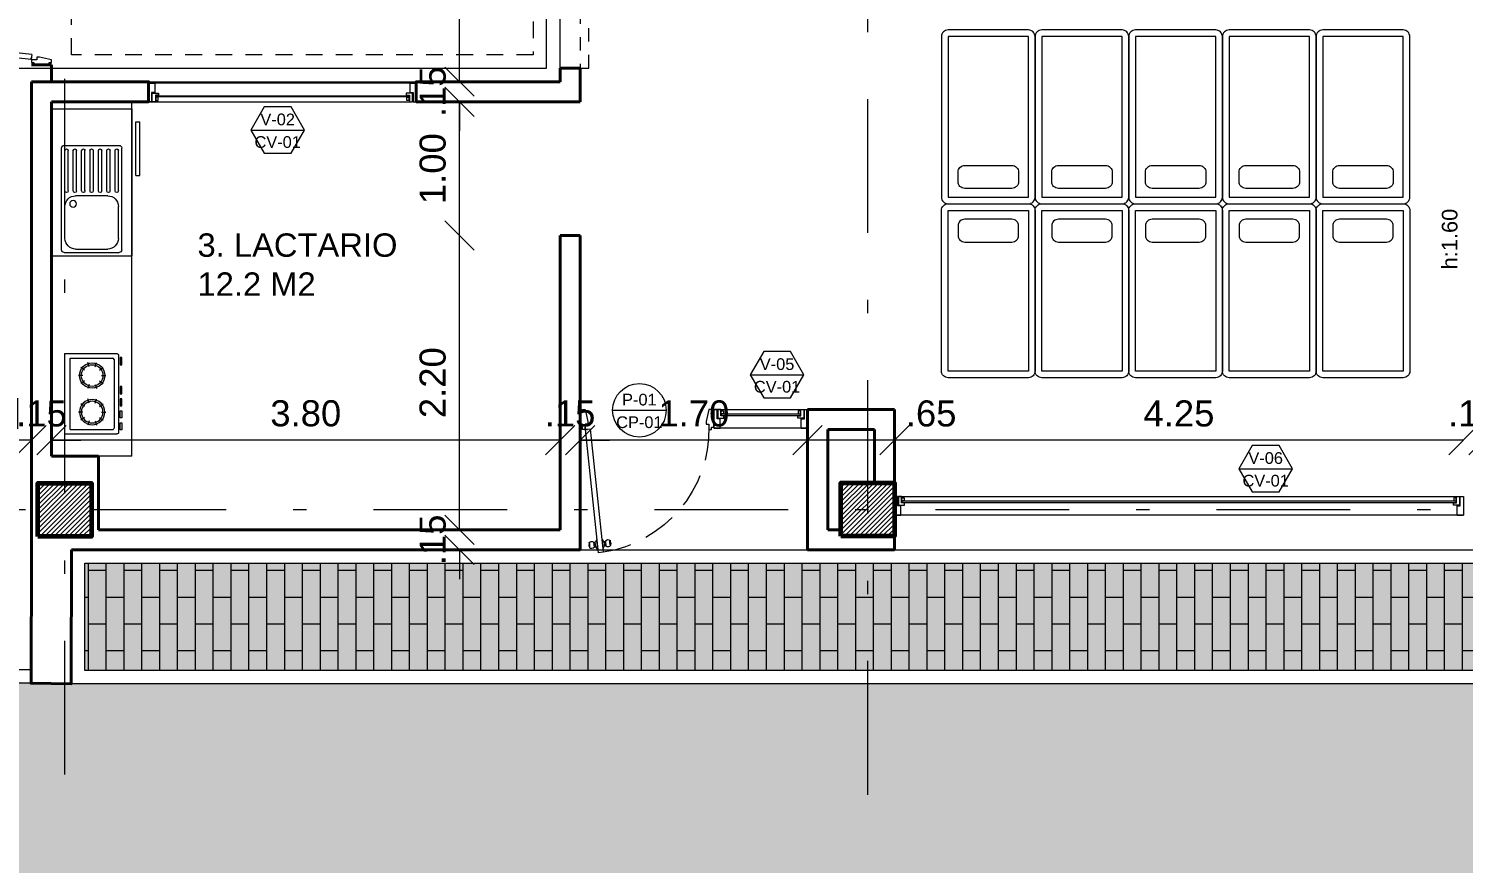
# Model space of a CAD drawing. Header units: inches. Extents: x 99003 to 99155, y 101852 to 101926.
# Drawn here: x 99010.6 to 99021.32, y 101882.41 to 101888.65 of the extents above; entities that cross this region are included whole.
import ezdxf
from ezdxf.enums import TextEntityAlignment as Align

# ---------------------------------------------------------------- set-up
doc = ezdxf.new("R2010")
doc.units = ezdxf.units.IN
doc.header["$MEASUREMENT"] = 0
doc.linetypes.add('DASHDOTX2', pattern=[2, 1, -0.5, 0, -0.5])
doc.linetypes.add('HIDDEN', pattern=[0.375, 0.25, -0.125])
for name, color, linetype, lineweight in [('5- 0.18 (muebles fijos)', 3, 'Continuous', 18), ('A_ACHU-1', 253, 'Continuous', 0), ('A_CARP-MAD', 46, 'Continuous', 18), ('A_CARP-MET', 126, 'Continuous', 18), ('A_COLS', 1, 'Continuous', 60), ('A_EJES', 75, 'DASHDOTX2', 5), ('A_MUEB', 3, 'Continuous', 15), ('A_MUEB-FIJO', 3, 'Continuous', 15), ('A_MURO', 7, 'Continuous', 40), ('A_PISO-ACHU', 251, 'Continuous', 0), ('A_PISO-GRAN', 250, 'Continuous', 0), ('A_PROY', 16, 'HIDDEN', 5), ('A_PUER', 134, 'Continuous', 18), ('A_TEXT', 154, 'Continuous', 0), ('A_TEXT-DIM', 54, 'Continuous', 13), ('A_TEXT-IDEN', 5, 'Continuous', 18), ('A_TEXT-NOTA', 53, 'Continuous', 20), ('A_VENT', 124, 'Continuous', 18)]:
    doc.layers.add(name, color=color, linetype=linetype, lineweight=lineweight)
doc.layers.add('A_URBA-ANDN', color=7, linetype='Continuous', lineweight=15, true_color=0x259400)
doc.styles.add('ARIAL', font='arial.ttf')
doc.styles.add('DIM', font='arial.ttf')
doc.dimstyles.new('BAN_REP_1-125', dxfattribs={"dimtxt": 0.195, "dimasz": 0.2188, "dimexe": 0.15, "dimexo": 0.03, "dimgap": 0.1, "dimtad": 1, "dimzin": 4, "dimdsep": 46, "dimtxsty": 'ARIAL', "dimblk": 'OBLIQUE', "dimcen": 0.1, "dimse1": 1, "dimse2": 1, "dimclrd": 256, "dimclre": 256, "dimclrt": 256, "dimadec": 0, "dimazin": 0, "dimtfac": 1, "dimtix": 1, "dimtofl": 0, "dimtmove": 1, "dimatfit": 3, "dimldrblk": 'OPEN90', "dimfxl": 1, "dimtolj": 1, "dimtzin": 0, "dimlwd": -1, "dimlwe": -1, "dimarcsym": 0})
pattern_1 = [(45, (0, -2e-07), (-0.0176776695297, 0.0176776695297), [])]

# ---------------------------------------------------------------- blocks, each defined once
blk = doc.blocks.new('Frega1d')
for p, q in [((0, 0), (-1.1, 0)), ((-1.1, 0), (-1.1, -0.6)), ((0, 0), (0, -0.6)), ((-0.827, -0.095), (-0.827, -0.505)), ((-0.046, -0.075), (-0.807, -0.075)), ((-0.487, -0.1), (-0.788, -0.1)), ((-0.132, -0.1), (-0.37, -0.1)), ((-0.027, -0.095), (-0.027, -0.505)), ((-0.487, -0.125), (-0.788, -0.125)), ((-0.487, -0.163), (-0.788, -0.163)), ((-0.487, -0.188), (-0.788, -0.188)), ((-0.452, -0.18), (-0.452, -0.42)), ((-0.05, -0.18), (-0.05, -0.42)), ((-0.487, -0.225), (-0.788, -0.225)), ((-0.487, -0.25), (-0.788, -0.25)), ((-0.487, -0.288), (-0.788, -0.288)), ((-0.487, -0.313), (-0.788, -0.313)), ((-0.487, -0.35), (-0.788, -0.35)), ((-0.487, -0.375), (-0.788, -0.375)), ((-0.487, -0.413), (-0.788, -0.413)), ((-0.046, -0.525), (-0.807, -0.525)), ((-0.487, -0.438), (-0.788, -0.438)), ((-0.487, -0.475), (-0.788, -0.475)), ((-0.487, -0.5), (-0.788, -0.5)), ((-0.132, -0.5), (-0.37, -0.5)), ((-1.1, -0.6), (0, -0.6)), ((-0.602, -0.63), (-1.002, -0.63)), ((-1.002, -0.63), (-1.002, -0.66)), ((-0.602, -0.63), (-0.602, -0.66)), ((-0.602, -0.66), (-1.002, -0.66))]:
    blk.add_line(p, q)
blk.add_circle((-0.39, -0.161), 0.025)
for centre, radius, start, end in [((-0.807, -0.095), 0.02, 90, 180), ((-0.788, -0.113), 0.0125, 90.1066, 270), ((-0.487, -0.113), 0.0125, 270, 89.8858), ((-0.37, -0.18), 0.08, 90, 180), ((-0.132, -0.18), 0.08, 360, 90), ((-0.046, -0.095), 0.02, 360, 90), ((-0.788, -0.175), 0.0125, 90, 269.8934), ((-0.487, -0.175), 0.0125, 270.1142, 90), ((-0.788, -0.238), 0.0125, 90, 269.8934), ((-0.788, -0.3), 0.0125, 90, 269.8934), ((-0.487, -0.238), 0.0125, 270.1142, 90), ((-0.487, -0.3), 0.0125, 270.1142, 90), ((-0.788, -0.363), 0.0125, 90, 269.8934), ((-0.788, -0.425), 0.0125, 90, 269.8934), ((-0.487, -0.363), 0.0125, 270.1142, 90), ((-0.487, -0.425), 0.0125, 270.1142, 90), ((-0.37, -0.42), 0.08, 180, 270), ((-0.132, -0.42), 0.08, 270, 360), ((-0.807, -0.505), 0.02, 180, 270), ((-0.788, -0.488), 0.0125, 90, 269.8934), ((-0.487, -0.488), 0.0125, 270.1142, 90), ((-0.046, -0.505), 0.02, 270, 360)]:
    blk.add_arc(centre, radius, start, end)
blk = doc.blocks.new('*U114')
at = {"layer": 'A_CARP-MAD'}
blk.add_lwpolyline([(0.14, -0.047), (0.07, -0.047), (0.07, -0.023), (0, -0.023), (0, 0), (0.14, 0)], dxfattribs=at)
for points in [[(0, -0.028), (0.065, -0.028), (0.065, -0.074), (0.048, -0.074), (0.048, -0.051), (0, -0.051)], [(0, -0.028), (0.065, -0.028), (0.065, -0.074), (0.048, -0.074), (0.048, -0.051), (0, -0.051)], [(0.033, -0.071), (0.033, -0.054), (0.01, -0.054), (0.01, -0.071)], [(0, -4.222), (0.065, -4.222), (0.065, -4.176), (0.048, -4.176), (0.048, -4.199), (0, -4.199)], [(0.033, -4.179), (0.033, -4.196), (0.01, -4.196), (0.01, -4.179)], [(0, -4.227), (0, -4.25), (0.14, -4.25), (0.14, -4.203), (0.07, -4.203), (0.07, -4.227)]]:
    blk.add_lwpolyline(points, close=True, dxfattribs=at)
at = {"layer": 'A_CARP-MET'}
blk.add_line((0.14, -0.047), (0.14, 0), dxfattribs=at)
blk.add_lwpolyline([(0.033, -0.071), (0.033, -0.054), (0.01, -0.054), (0.01, -0.071)], close=True, dxfattribs=at)
at = {"layer": 'A_VENT'}
for p, q in [((0, -4.25), (0, 0)), ((0.14, 0), (0.14, -4.25))]:
    blk.add_line(p, q, dxfattribs=at)
blk.add_lwpolyline([(0.036, -0.054), (0.036, -4.196), (0.045, -4.196), (0.045, -0.054)], close=True, dxfattribs=at)
blk = doc.blocks.new('puerta mad 1mt')
at = {"layer": '5- 0.18 (muebles fijos)'}
blk.add_line((0.155, 0.99), (0.155, 0.99), dxfattribs=at)
at = {"layer": 'A_ACHU-1'}
for p, q in [((0.112, 0.969), (0.101, 0.952)), ((0.105, 0.899), (0.112, 0.969)), ((0.115, 0.968), (0.112, 0.969)), ((0.115, 0.968), (0.112, 0.969)), ((0.048, 0.934), (0.049, 0.946)), ((0.048, 0.934), (0.051, 0.934)), ((0.049, 0.946), (0.052, 0.945)), ((0.049, 0.92), (0.051, 0.934)), ((0.051, 0.934), (0.054, 0.96)), ((0.084, 0.916), (0.088, 0.956)), ((0.095, 0.92), (0.085, 0.921)), ((0.098, 0.95), (0.088, 0.951)), ((0.094, 0.918), (0.098, 0.952)), ((0.097, 0.917), (0.094, 0.918)), ((0.105, 0.899), (0.097, 0.917)), ((0.101, 0.952), (0.098, 0.952)), ((0.108, 0.899), (0.105, 0.899)), ((0.145, 0.895), (0.148, 0.894)), ((0.148, 0.894), (0.156, 0.964)), ((0.148, 0.894), (0.159, 0.911)), ((0.153, 0.964), (0.156, 0.964)), ((0.153, 0.964), (0.156, 0.964)), ((0.156, 0.964), (0.163, 0.946)), ((0.159, 0.911), (0.162, 0.91)), ((0.162, 0.91), (0.166, 0.945)), ((0.162, 0.913), (0.172, 0.912)), ((0.163, 0.946), (0.166, 0.945)), ((0.165, 0.943), (0.175, 0.942)), ((0.172, 0.907), (0.176, 0.947)), ((0.207, 0.903), (0.208, 0.918)), ((0.208, 0.918), (0.211, 0.943)), ((0.211, 0.917), (0.208, 0.918)), ((0.212, 0.929), (0.209, 0.929)), ((0.211, 0.917), (0.212, 0.929)), ((0.021, 0.057), (0.02, 0.057)), ((0.021, 0.074), (0.022, 0.078)), ((0.021, 0.074), (0.021, 0.057)), ((0.022, 0.076), (0.031, 0.076)), ((0.022, 0.075), (0.038, 0.074)), ((0.038, 0.075), (0.038, 0.074))]:
    blk.add_line(p, q, dxfattribs=at)
blk.add_circle((0.022, 0.075), 0.00188, dxfattribs=at)
for centre, radius, start, end in [((0.069, 0.941), 0.0242, 37.6393, 130.4336), ((-0.04, 0.949), 0.0943, 341.7975, 6.2754), ((0.069, 0.935), 0.0242, 217.6393, 310.4336), ((0.191, 0.922), 0.0242, 217.6393, 310.4336), ((0.192, 0.928), 0.0242, 37.6393, 130.4336), ((0.3, 0.914), 0.0943, 161.7975, 186.2754), ((0.022, 0.075), 0.000938, 85, 265), ((0.022, 0.075), 0.000937, 265, 85)]:
    blk.add_arc(centre, radius, start, end, dxfattribs=at)
at = {"layer": 'A_CARP-MAD'}
for points in [[(-0.017, -0.058), (0, -0.058), (0, -0.075), (0.02, -0.075), (0.04, 0.015), (0.04, 0.035), (0.02, 0.035), (0.02, 0.075), (0, 0.075), (0, 0.058), (-0.017, 0.058)], [(0.983, -0.058), (0.966, -0.058), (0.966, -0.075), (0.946, -0.075), (0.926, 0.015), (0.926, 0.035), (0.946, 0.035), (0.946, 0.075), (0.966, 0.075), (0.966, 0.058), (0.983, 0.058)]]:
    blk.add_lwpolyline(points, close=True, dxfattribs=at)
at = {"layer": 'A_PROY'}
blk.add_arc((0.016, 0.073), 0.93, 358.9025, 81.3874, dxfattribs=at)
at = {"layer": 'A_PUER'}
for p, q in [((0.022, 0.076), (0.118, 0.996)), ((0.059, 0.073), (0.156, 0.992)), ((0.156, 0.992), (0.118, 0.996)), ((0.059, 0.073), (0.022, 0.076))]:
    blk.add_line(p, q, dxfattribs=at)
blk = doc.blocks.new('*U115')
at = {"layer": 'A_CARP-MAD'}
blk.add_lwpolyline([(0.14, -0.047), (0.07, -0.047), (0.07, -0.023), (0, -0.023), (0, 0), (0.14, 0)], dxfattribs=at)
for points in [[(0, -0.028), (0.065, -0.028), (0.065, -0.074), (0.048, -0.074), (0.048, -0.051), (0, -0.051)], [(0, -0.028), (0.065, -0.028), (0.065, -0.074), (0.048, -0.074), (0.048, -0.051), (0, -0.051)], [(0.033, -0.071), (0.033, -0.054), (0.01, -0.054), (0.01, -0.071)], [(0, -0.672), (0.065, -0.672), (0.065, -0.626), (0.048, -0.626), (0.048, -0.649), (0, -0.649)], [(0.033, -0.629), (0.033, -0.646), (0.01, -0.646), (0.01, -0.629)], [(0, -0.677), (0, -0.7), (0.14, -0.7), (0.14, -0.653), (0.07, -0.653), (0.07, -0.677)]]:
    blk.add_lwpolyline(points, close=True, dxfattribs=at)
at = {"layer": 'A_CARP-MET'}
blk.add_line((0.14, -0.047), (0.14, 0), dxfattribs=at)
blk.add_lwpolyline([(0.033, -0.071), (0.033, -0.054), (0.01, -0.054), (0.01, -0.071)], close=True, dxfattribs=at)
at = {"layer": 'A_VENT'}
for p, q in [((0, -0.7), (0, 0)), ((0.14, 0), (0.14, -0.7))]:
    blk.add_line(p, q, dxfattribs=at)
blk.add_lwpolyline([(0.036, -0.054), (0.036, -0.646), (0.045, -0.646), (0.045, -0.054)], close=True, dxfattribs=at)
blk = doc.blocks.new('_Oblique')
at = {"color": 0, "linetype": 'ByBlock', "lineweight": -2}
blk.add_line((-0.5, -0.5), (0.5, 0.5), dxfattribs=at)
blk = doc.blocks.new('*D261')
at = {"layer": 'A_TEXT-DIM', "transparency": 16777216}
for p, q in [((99021.316, 101885.575), (99021.097, 101885.575)), ((99021.466, 101885.575), (99021.685, 101885.575))]:
    blk.add_line(p, q, dxfattribs=at)
at = {"layer": 'DEFPOINTS', "color": 0, "transparency": 16777216}
for p in [(99021.316, 101885.575), (99021.316, 101885.47), (99021.466, 101885.47)]:
    blk.add_point(p, dxfattribs=at)
at = {"layer": 'A_TEXT-DIM', "transparency": 16777216, "xscale": 0.2188, "yscale": 0.2188, "zscale": 0.2188}
blk.add_blockref('_Oblique', (99021.316, 101885.575), dxfattribs=at)
at = {"layer": 'A_TEXT-DIM', "transparency": 16777216, "xscale": 0.2188, "yscale": 0.2188, "zscale": 0.2188, "rotation": 180}
blk.add_blockref('_Oblique', (99021.466, 101885.575), dxfattribs=at)
at = {"layer": 'A_TEXT-DIM', "transparency": 16777216, "insert": (99021.391, 101885.774), "char_height": 0.195, "attachment_point": 5, "style": 'ARIAL'}
blk.add_mtext('\\A1;.15', dxfattribs=at)
blk = doc.blocks.new('_Open90')
at = {"color": 0, "linetype": 'ByBlock', "lineweight": -2}
for p, q in [((-0.5, 0.5), (0, 0)), ((0, 0), (-1, 0)), ((0, 0), (-0.5, -0.5))]:
    blk.add_line(p, q, dxfattribs=at)
blk = doc.blocks.new('*D262')
at = {"layer": 'A_TEXT-DIM', "transparency": 16777216}
blk.add_line((99021.316, 101885.575), (99017.066, 101885.575), dxfattribs=at)
at = {"layer": 'DEFPOINTS', "color": 0, "transparency": 16777216}
for p in [(99017.066, 101885.575), (99017.066, 101885.567), (99021.316, 101885.47)]:
    blk.add_point(p, dxfattribs=at)
at = {"layer": 'A_TEXT-DIM', "transparency": 16777216, "xscale": 0.2188, "yscale": 0.2188, "zscale": 0.2188, "rotation": 180}
blk.add_blockref('_Oblique', (99017.066, 101885.575), dxfattribs=at)
at = {"layer": 'A_TEXT-DIM', "transparency": 16777216, "xscale": 0.2188, "yscale": 0.2188, "zscale": 0.2188}
blk.add_blockref('_Oblique', (99021.316, 101885.575), dxfattribs=at)
at = {"layer": 'A_TEXT-DIM', "transparency": 16777216, "insert": (99019.191, 101885.774), "char_height": 0.195, "attachment_point": 5, "style": 'ARIAL'}
blk.add_mtext('\\A1;4.25', dxfattribs=at)
blk = doc.blocks.new('*D263')
at = {"layer": 'A_TEXT-DIM', "transparency": 16777216}
blk.add_line((99017.066, 101885.575), (99016.416, 101885.575), dxfattribs=at)
at = {"layer": 'DEFPOINTS', "color": 0, "transparency": 16777216}
for p in [(99016.416, 101885.575), (99017.066, 101885.567), (99016.416, 101885.481)]:
    blk.add_point(p, dxfattribs=at)
at = {"layer": 'A_TEXT-DIM', "transparency": 16777216, "xscale": 0.2188, "yscale": 0.2188, "zscale": 0.2188, "rotation": 180}
blk.add_blockref('_Oblique', (99016.416, 101885.575), dxfattribs=at)
at = {"layer": 'A_TEXT-DIM', "transparency": 16777216, "xscale": 0.2188, "yscale": 0.2188, "zscale": 0.2188}
blk.add_blockref('_Oblique', (99017.066, 101885.575), dxfattribs=at)
at = {"layer": 'A_TEXT-DIM', "transparency": 16777216, "insert": (99017.339, 101885.774), "char_height": 0.195, "attachment_point": 5, "style": 'ARIAL'}
blk.add_mtext('\\A1;.65', dxfattribs=at)
blk = doc.blocks.new('*D264')
at = {"layer": 'A_TEXT-DIM', "transparency": 16777216}
blk.add_line((99016.416, 101885.575), (99014.716, 101885.575), dxfattribs=at)
at = {"layer": 'DEFPOINTS', "color": 0, "transparency": 16777216}
for p in [(99014.716, 101885.889), (99014.716, 101885.575), (99016.416, 101885.481)]:
    blk.add_point(p, dxfattribs=at)
at = {"layer": 'A_TEXT-DIM', "transparency": 16777216, "xscale": 0.2188, "yscale": 0.2188, "zscale": 0.2188, "rotation": 180}
blk.add_blockref('_Oblique', (99014.716, 101885.575), dxfattribs=at)
at = {"layer": 'A_TEXT-DIM', "transparency": 16777216, "xscale": 0.2188, "yscale": 0.2188, "zscale": 0.2188}
blk.add_blockref('_Oblique', (99016.416, 101885.575), dxfattribs=at)
at = {"layer": 'A_TEXT-DIM', "transparency": 16777216, "insert": (99015.566, 101885.774), "char_height": 0.195, "attachment_point": 5, "style": 'ARIAL'}
blk.add_mtext('\\A1;1.70', dxfattribs=at)
blk = doc.blocks.new('*D265')
at = {"layer": 'A_TEXT-DIM', "transparency": 16777216}
for p, q in [((99014.566, 101885.575), (99014.347, 101885.575)), ((99014.716, 101885.575), (99014.935, 101885.575))]:
    blk.add_line(p, q, dxfattribs=at)
at = {"layer": 'DEFPOINTS', "color": 0, "transparency": 16777216}
for p in [(99014.566, 101885.834), (99014.716, 101885.889), (99014.566, 101885.575)]:
    blk.add_point(p, dxfattribs=at)
at = {"layer": 'A_TEXT-DIM', "transparency": 16777216, "xscale": 0.2188, "yscale": 0.2188, "zscale": 0.2188}
blk.add_blockref('_Oblique', (99014.566, 101885.575), dxfattribs=at)
at = {"layer": 'A_TEXT-DIM', "transparency": 16777216, "xscale": 0.2188, "yscale": 0.2188, "zscale": 0.2188, "rotation": 180}
blk.add_blockref('_Oblique', (99014.716, 101885.575), dxfattribs=at)
at = {"layer": 'A_TEXT-DIM', "transparency": 16777216, "insert": (99014.641, 101885.774), "char_height": 0.195, "attachment_point": 5, "style": 'ARIAL'}
blk.add_mtext('\\A1;.15', dxfattribs=at)
blk = doc.blocks.new('*D266')
at = {"layer": 'A_TEXT-DIM', "transparency": 16777216}
blk.add_line((99014.566, 101885.575), (99010.766, 101885.575), dxfattribs=at)
at = {"layer": 'DEFPOINTS', "color": 0, "transparency": 16777216}
for p in [(99014.566, 101885.834), (99010.766, 101885.619), (99010.766, 101885.575)]:
    blk.add_point(p, dxfattribs=at)
at = {"layer": 'A_TEXT-DIM', "transparency": 16777216, "xscale": 0.2188, "yscale": 0.2188, "zscale": 0.2188, "rotation": 180}
blk.add_blockref('_Oblique', (99010.766, 101885.575), dxfattribs=at)
at = {"layer": 'A_TEXT-DIM', "transparency": 16777216, "xscale": 0.2188, "yscale": 0.2188, "zscale": 0.2188}
blk.add_blockref('_Oblique', (99014.566, 101885.575), dxfattribs=at)
at = {"layer": 'A_TEXT-DIM', "transparency": 16777216, "insert": (99012.666, 101885.775), "char_height": 0.195, "attachment_point": 5, "style": 'ARIAL'}
blk.add_mtext('\\A1;3.80', dxfattribs=at)
blk = doc.blocks.new('*D267')
at = {"layer": 'A_TEXT-DIM', "transparency": 16777216}
for p, q in [((99010.616, 101885.575), (99010.397, 101885.575)), ((99010.766, 101885.575), (99010.985, 101885.575))]:
    blk.add_line(p, q, dxfattribs=at)
at = {"layer": 'DEFPOINTS', "color": 0, "transparency": 16777216}
for p in [(99010.616, 101885.619), (99010.766, 101885.619), (99010.616, 101885.575)]:
    blk.add_point(p, dxfattribs=at)
at = {"layer": 'A_TEXT-DIM', "transparency": 16777216, "xscale": 0.2188, "yscale": 0.2188, "zscale": 0.2188}
blk.add_blockref('_Oblique', (99010.616, 101885.575), dxfattribs=at)
at = {"layer": 'A_TEXT-DIM', "transparency": 16777216, "xscale": 0.2188, "yscale": 0.2188, "zscale": 0.2188, "rotation": 180}
blk.add_blockref('_Oblique', (99010.766, 101885.575), dxfattribs=at)
at = {"layer": 'A_TEXT-DIM', "transparency": 16777216, "insert": (99010.691, 101885.774), "char_height": 0.195, "attachment_point": 5, "style": 'ARIAL'}
blk.add_mtext('\\A1;.15', dxfattribs=at)
blk = doc.blocks.new('*D268')
at = {"layer": 'A_TEXT-DIM', "transparency": 16777216}
blk.add_line((99010.616, 101885.575), (99007.816, 101885.575), dxfattribs=at)
at = {"layer": 'DEFPOINTS', "color": 0, "transparency": 16777216}
for p in [(99010.616, 101885.619), (99007.816, 101885.575), (99007.816, 101885.102)]:
    blk.add_point(p, dxfattribs=at)
at = {"layer": 'A_TEXT-DIM', "transparency": 16777216, "xscale": 0.2188, "yscale": 0.2188, "zscale": 0.2188, "rotation": 180}
blk.add_blockref('_Oblique', (99007.816, 101885.575), dxfattribs=at)
at = {"layer": 'A_TEXT-DIM', "transparency": 16777216, "xscale": 0.2188, "yscale": 0.2188, "zscale": 0.2188}
blk.add_blockref('_Oblique', (99010.616, 101885.575), dxfattribs=at)
at = {"layer": 'A_TEXT-DIM', "transparency": 16777216, "insert": (99009.216, 101885.774), "char_height": 0.195, "attachment_point": 5, "style": 'ARIAL'}
blk.add_mtext('\\A1;2.80', dxfattribs=at)
blk = doc.blocks.new('*D269')
at = {"layer": 'A_TEXT-DIM', "transparency": 16777216}
blk.add_line((99010.098, 101883.759), (99010.098, 101888.255), dxfattribs=at)
at = {"layer": 'DEFPOINTS', "color": 0, "transparency": 16777216}
for p in [(99010.098, 101888.255), (99010.616, 101888.255), (99010.614, 101883.759)]:
    blk.add_point(p, dxfattribs=at)
at = {"layer": 'A_TEXT-DIM', "transparency": 16777216, "xscale": 0.2188, "yscale": 0.2188, "zscale": 0.2188}
for p, rotation in [((99010.098, 101888.255), 90), ((99010.098, 101883.759), 270)]:
    blk.add_blockref('_Oblique', p, dxfattribs=dict(at, rotation=rotation))
at = {"layer": 'A_TEXT-DIM', "transparency": 16777216, "insert": (99009.899, 101886.007), "char_height": 0.195, "attachment_point": 5, "rotation": 90, "style": 'ARIAL'}
blk.add_mtext('\\A1;4.50', dxfattribs=at)
blk = doc.blocks.new('*D270')
at = {"layer": 'A_TEXT-DIM', "transparency": 16777216}
blk.add_line((99010.098, 101888.255), (99010.098, 101893.055), dxfattribs=at)
at = {"layer": 'DEFPOINTS', "color": 0, "transparency": 16777216}
for p in [(99010.098, 101893.055), (99010.616, 101893.055), (99010.616, 101888.255)]:
    blk.add_point(p, dxfattribs=at)
at = {"layer": 'A_TEXT-DIM', "transparency": 16777216, "xscale": 0.2188, "yscale": 0.2188, "zscale": 0.2188}
for p, rotation in [((99010.098, 101893.055), 90), ((99010.098, 101888.255), 270)]:
    blk.add_blockref('_Oblique', p, dxfattribs=dict(at, rotation=rotation))
at = {"layer": 'A_TEXT-DIM', "transparency": 16777216, "insert": (99009.899, 101890.655), "char_height": 0.195, "attachment_point": 5, "rotation": 90, "style": 'ARIAL'}
blk.add_mtext('\\A1;4.80', dxfattribs=at)
blk = doc.blocks.new('*D276')
at = {"layer": 'A_TEXT-DIM', "transparency": 16777216}
blk.add_line((99009.477, 101883.759), (99009.477, 101919.499), dxfattribs=at)
at = {"layer": 'DEFPOINTS', "color": 0, "transparency": 16777216}
for p in [(99009.477, 101919.499), (99011.272, 101919.499), (99010.635, 101883.759)]:
    blk.add_point(p, dxfattribs=at)
at = {"layer": 'A_TEXT-DIM', "transparency": 16777216, "xscale": 0.2188, "yscale": 0.2188, "zscale": 0.2188}
for p, rotation in [((99009.477, 101919.499), 90), ((99009.477, 101883.759), 270)]:
    blk.add_blockref('_Oblique', p, dxfattribs=dict(at, rotation=rotation))
at = {"layer": 'A_TEXT-DIM', "transparency": 16777216, "insert": (99009.277, 101901.629), "char_height": 0.195, "attachment_point": 5, "rotation": 90, "style": 'ARIAL'}
blk.add_mtext('\\A1;35.74', dxfattribs=at)
blk = doc.blocks.new('*D277')
at = {"layer": 'A_TEXT-DIM', "transparency": 16777216}
for p, q in [((99013.814, 101884.905), (99013.814, 101885.124)), ((99013.814, 101884.755), (99013.814, 101884.537))]:
    blk.add_line(p, q, dxfattribs=at)
at = {"layer": 'DEFPOINTS', "color": 0, "transparency": 16777216}
for p in [(99013.814, 101884.905), (99013.88, 101884.905), (99013.88, 101884.755, -516.896)]:
    blk.add_point(p, dxfattribs=at)
at = {"layer": 'A_TEXT-DIM', "transparency": 16777216, "xscale": 0.2188, "yscale": 0.2188, "zscale": 0.2188}
for p, rotation in [((99013.814, 101884.905), 270), ((99013.814, 101884.755), 90)]:
    blk.add_blockref('_Oblique', p, dxfattribs=dict(at, rotation=rotation))
at = {"layer": 'A_TEXT-DIM', "transparency": 16777216, "insert": (99013.615, 101884.83), "char_height": 0.195, "attachment_point": 5, "rotation": 90, "style": 'ARIAL'}
blk.add_mtext('\\A1;.15', dxfattribs=at)
blk = doc.blocks.new('*D278')
at = {"layer": 'A_TEXT-DIM', "transparency": 16777216}
blk.add_line((99013.814, 101884.905), (99013.814, 101887.105), dxfattribs=at)
at = {"layer": 'DEFPOINTS', "color": 0, "transparency": 16777216}
for p in [(99013.814, 101887.105), (99014.641, 101887.105), (99013.88, 101884.905)]:
    blk.add_point(p, dxfattribs=at)
at = {"layer": 'A_TEXT-DIM', "transparency": 16777216, "xscale": 0.2188, "yscale": 0.2188, "zscale": 0.2188}
for p, rotation in [((99013.814, 101887.105), 90), ((99013.814, 101884.905), 270)]:
    blk.add_blockref('_Oblique', p, dxfattribs=dict(at, rotation=rotation))
at = {"layer": 'A_TEXT-DIM', "transparency": 16777216, "insert": (99013.615, 101886.005), "char_height": 0.195, "attachment_point": 5, "rotation": 90, "style": 'ARIAL'}
blk.add_mtext('\\A1;2.20', dxfattribs=at)
blk = doc.blocks.new('*D279')
at = {"layer": 'A_TEXT-DIM', "transparency": 16777216}
blk.add_line((99013.814, 101887.105), (99013.814, 101888.105), dxfattribs=at)
at = {"layer": 'DEFPOINTS', "color": 0, "transparency": 16777216}
for p in [(99013.814, 101888.105), (99014.372, 101888.105), (99014.641, 101887.105)]:
    blk.add_point(p, dxfattribs=at)
at = {"layer": 'A_TEXT-DIM', "transparency": 16777216, "xscale": 0.2188, "yscale": 0.2188, "zscale": 0.2188}
for p, rotation in [((99013.814, 101888.105), 90), ((99013.814, 101887.105), 270)]:
    blk.add_blockref('_Oblique', p, dxfattribs=dict(at, rotation=rotation))
at = {"layer": 'A_TEXT-DIM', "transparency": 16777216, "insert": (99013.615, 101887.605), "char_height": 0.195, "attachment_point": 5, "rotation": 90, "style": 'ARIAL'}
blk.add_mtext('\\A1;1.00', dxfattribs=at)
blk = doc.blocks.new('*D280')
at = {"layer": 'A_TEXT-DIM', "transparency": 16777216}
for p, q in [((99013.814, 101888.255), (99013.814, 101888.474)), ((99013.814, 101888.105), (99013.814, 101887.887))]:
    blk.add_line(p, q, dxfattribs=at)
at = {"layer": 'DEFPOINTS', "color": 0, "transparency": 16777216}
for p in [(99013.814, 101888.255), (99014.372, 101888.255), (99014.372, 101888.105)]:
    blk.add_point(p, dxfattribs=at)
at = {"layer": 'A_TEXT-DIM', "transparency": 16777216, "xscale": 0.2188, "yscale": 0.2188, "zscale": 0.2188}
for p, rotation in [((99013.814, 101888.255), 270), ((99013.814, 101888.105), 90)]:
    blk.add_blockref('_Oblique', p, dxfattribs=dict(at, rotation=rotation))
at = {"layer": 'A_TEXT-DIM', "transparency": 16777216, "insert": (99013.615, 101888.18), "char_height": 0.195, "attachment_point": 5, "rotation": 90, "style": 'ARIAL'}
blk.add_mtext('\\A1;.15', dxfattribs=at)
blk = doc.blocks.new('*D281')
at = {"layer": 'A_TEXT-DIM', "transparency": 16777216}
blk.add_line((99013.814, 101888.255), (99013.814, 101890.055), dxfattribs=at)
at = {"layer": 'DEFPOINTS', "color": 0, "transparency": 16777216}
for p in [(99013.814, 101890.055), (99014.566, 101890.055), (99014.372, 101888.255)]:
    blk.add_point(p, dxfattribs=at)
at = {"layer": 'A_TEXT-DIM', "transparency": 16777216, "xscale": 0.2188, "yscale": 0.2188, "zscale": 0.2188}
for p, rotation in [((99013.814, 101890.055), 90), ((99013.814, 101888.255), 270)]:
    blk.add_blockref('_Oblique', p, dxfattribs=dict(at, rotation=rotation))
at = {"layer": 'A_TEXT-DIM', "transparency": 16777216, "insert": (99013.615, 101889.155), "char_height": 0.195, "attachment_point": 5, "rotation": 90, "style": 'ARIAL'}
blk.add_mtext('\\A1;1.80', dxfattribs=at)
blk = doc.blocks.new('*D357')
at = {"layer": 'A_TEXT-DIM', "transparency": 16777216}
blk.add_line((99016.866, 101896.448), (99010.715, 101896.448), dxfattribs=at)
at = {"layer": 'DEFPOINTS', "color": 0, "transparency": 16777216}
for p in [(99010.715, 101896.448), (99016.866, 101892.955), (99010.715, 101885.059)]:
    blk.add_point(p, dxfattribs=at)
at = {"layer": 'A_TEXT-DIM', "transparency": 16777216, "xscale": 0.2188, "yscale": 0.2188, "zscale": 0.2188, "rotation": 180}
blk.add_blockref('_Oblique', (99010.715, 101896.448), dxfattribs=at)
at = {"layer": 'A_TEXT-DIM', "transparency": 16777216, "xscale": 0.2188, "yscale": 0.2188, "zscale": 0.2188}
blk.add_blockref('_Oblique', (99016.866, 101896.448), dxfattribs=at)
at = {"layer": 'A_TEXT-DIM', "transparency": 16777216, "insert": (99014.454, 101896.647), "char_height": 0.195, "attachment_point": 5, "style": 'ARIAL'}
blk.add_mtext('\\A1;6.15', dxfattribs=at)
blk = doc.blocks.new('*D366')
at = {"layer": 'A_TEXT-DIM', "transparency": 16777216}
blk.add_line((99007.64, 101885.055), (99007.64, 101883.757), dxfattribs=at)
at = {"layer": 'DEFPOINTS', "color": 0, "transparency": 16777216}
for p in [(99006.934, 101885.055), (99007.64, 101883.757), (99010.764, 101883.757)]:
    blk.add_point(p, dxfattribs=at)
at = {"layer": 'A_TEXT-DIM', "transparency": 16777216, "xscale": 0.2188, "yscale": 0.2188, "zscale": 0.2188}
for p, rotation in [((99007.64, 101885.055), 90), ((99007.64, 101883.757), 270)]:
    blk.add_blockref('_Oblique', p, dxfattribs=dict(at, rotation=rotation))
at = {"layer": 'A_TEXT-DIM', "transparency": 16777216, "insert": (99007.441, 101884.406), "char_height": 0.195, "attachment_point": 5, "rotation": 90, "style": 'ARIAL'}
blk.add_mtext('\\A1;1.30', dxfattribs=at)
blk = doc.blocks.new('estufa p')
for p, q in [((-211.1466, -151.6925), (-211.1466, -151.3648)), ((-210.6559, -151.3556), (-211.1374, -151.3556)), ((-211.1219, -151.3354), (-211.1219, -151.3453)), ((-211.0777, -151.3354), (-211.1219, -151.3354)), ((-211.1219, -151.3453), (-211.0777, -151.3453)), ((-211.1189, -151.6556), (-211.1189, -151.3925)), ((-210.6836, -151.3833), (-211.1097, -151.3833)), ((-211.0777, -151.3453), (-211.0777, -151.3354)), ((-211.0024, -151.3354), (-211.0466, -151.3354)), ((-211.0466, -151.3354), (-211.0466, -151.3453)), ((-211.0466, -151.3453), (-211.0024, -151.3453)), ((-211.0024, -151.3453), (-211.0024, -151.3354)), ((-210.9713, -151.3453), (-210.9713, -151.3354)), ((-210.9713, -151.3354), (-210.9271, -151.3354)), ((-210.9271, -151.3453), (-210.9713, -151.3453)), ((-210.9271, -151.3354), (-210.9271, -151.3453)), ((-210.896, -151.3354), (-210.8518, -151.3354)), ((-210.896, -151.3453), (-210.896, -151.3354)), ((-210.8518, -151.3453), (-210.896, -151.3453)), ((-210.8518, -151.3354), (-210.8518, -151.3453)), ((-210.7155, -151.3453), (-210.7155, -151.3354)), ((-210.7155, -151.3354), (-210.6714, -151.3354)), ((-210.6714, -151.3453), (-210.7155, -151.3453)), ((-210.6743, -151.6556), (-210.6743, -151.3925)), ((-210.6714, -151.3354), (-210.6714, -151.3453)), ((-210.6466, -151.6925), (-210.6466, -151.3648)), ((-211.0653, -151.5016), (-211.092, -151.4929)), ((-211.0443, -151.4727), (-211.0608, -151.4499)), ((-211.0104, -151.4616), (-211.0104, -151.4335)), ((-210.9764, -151.4727), (-210.9599, -151.4499)), ((-210.9554, -151.5016), (-210.9287, -151.4929)), ((-210.8379, -151.5016), (-210.8646, -151.4929)), ((-210.8169, -151.4727), (-210.8334, -151.4499)), ((-210.7829, -151.4616), (-210.7829, -151.4335)), ((-210.7489, -151.4727), (-210.7324, -151.4499)), ((-210.728, -151.5016), (-210.7013, -151.4929)), ((-211.0653, -151.5373), (-211.092, -151.5459)), ((-211.0443, -151.5662), (-211.0608, -151.5889)), ((-211.0104, -151.5772), (-211.0104, -151.6053)), ((-210.9764, -151.5662), (-210.9599, -151.5889)), ((-210.9554, -151.5373), (-210.9287, -151.5459)), ((-210.8379, -151.5373), (-210.8646, -151.5459)), ((-210.8169, -151.5662), (-210.8334, -151.5889)), ((-210.7829, -151.5772), (-210.7829, -151.6053)), ((-210.7489, -151.5662), (-210.7324, -151.5889)), ((-210.728, -151.5373), (-210.7013, -151.5459)), ((-211.1189, -151.6556), (-210.6743, -151.6556)), ((-210.6466, -151.6925), (-211.1466, -151.6925))]:
    blk.add_line(p, q)
for centre, major_axis, start_param, end_param in [((-211.1374, -151.3648), (0.00653, -0.00653), 2.356194, 3.926991), ((-210.6559, -151.3648), (-0.00653, 0.00653), 3.926991, 5.497787)]:
    blk.add_ellipse(centre, major_axis=major_axis, ratio=1, start_param=start_param, end_param=end_param)
at = {"extrusion": (-1.72492e-101, -2.44956e-101, -1)}
for centre, major_axis, start_param, end_param in [((-211.1097, -151.3925), (0.00653, -0.00653), 2.356194, 3.926991), ((-210.6836, -151.3925), (-0.00653, 0.00653), 0.785398, 2.356194)]:
    blk.add_ellipse(centre, major_axis=major_axis, ratio=1, start_param=start_param, end_param=end_param, dxfattribs=at)
for major_axis in [(0.0556, -0.0556), (0.0477, 0.0477)]:
    blk.add_ellipse((-211.0104, -151.5194), major_axis=major_axis, ratio=1)
for major_axis in [(0.0556, -0.0556), (0.0477, -0.0477)]:
    blk.add_ellipse((-210.7829, -151.5194), major_axis=major_axis, ratio=1, dxfattribs=at)
blk = doc.blocks.new('Ventana 2.00 X 2.00')
at = {"layer": 'A_CARP-MAD'}
for points in [[(-1.977, 0), (-2, 0), (-2, -0.14), (-1.953, -0.14), (-1.953, -0.07), (-1.977, -0.07)], [(-1.972, 0), (-1.972, -0.065), (-1.926, -0.065), (-1.926, -0.048), (-1.949, -0.048), (-1.949, 0)], [(-0.028, 0), (-0.028, -0.065), (-0.074, -0.065), (-0.074, -0.048), (-0.051, -0.048), (-0.051, 0)], [(-0.028, 0), (-0.028, -0.065), (-0.074, -0.065), (-0.074, -0.048), (-0.051, -0.048), (-0.051, 0)], [(-1.929, -0.033), (-1.946, -0.033), (-1.946, -0.01), (-1.929, -0.01)], [(-0.071, -0.033), (-0.054, -0.033), (-0.054, -0.01), (-0.071, -0.01)]]:
    blk.add_lwpolyline(points, close=True, dxfattribs=at)
blk.add_lwpolyline([(-0.047, -0.14), (-0.047, -0.07), (-0.023, -0.07), (-0.023, 0), (0, 0), (0, -0.14)], dxfattribs=at)
at = {"layer": 'A_CARP-MET'}
blk.add_line((-0.047, -0.14), (0, -0.14), dxfattribs=at)
blk.add_lwpolyline([(-0.071, -0.033), (-0.054, -0.033), (-0.054, -0.01), (-0.071, -0.01)], close=True, dxfattribs=at)
at = {"layer": 'A_VENT'}
for p, q in [((-2, 0), (-0.051, 0)), ((0, -0.14), (-2, -0.14))]:
    blk.add_line(p, q, dxfattribs=at)
blk.add_lwpolyline([(-0.054, -0.036), (-1.946, -0.036), (-1.946, -0.045), (-0.054, -0.045)], close=True, dxfattribs=at)
blk = doc.blocks.new('A$C16BE3709')
at = {"layer": 'A_CARP-MAD'}
for points in [[(0, 1.519), (-0.065, 1.519), (-0.065, 1.473), (-0.048, 1.473), (-0.048, 1.496), (0, 1.496)], [(-0.033, 1.476), (-0.033, 1.493), (-0.01, 1.493), (-0.01, 1.476)], [(0, 0.468), (-0.065, 0.468), (-0.065, 0.515), (-0.048, 0.515), (-0.048, 0.491), (0, 0.491)], [(-0.033, 0.511), (-0.033, 0.494), (-0.01, 0.494), (-0.01, 0.511)]]:
    blk.add_lwpolyline(points, close=True, dxfattribs=at)
at = {"layer": 'A_PISO-GRAN', "linetype": 'HIDDEN', "ltscale": 0.1}
blk.add_lwpolyline([(0, 2.033), (-0.065, 2.033), (-0.065, 0), (0, 0)], close=True, dxfattribs=at)
at = {"layer": 'A_VENT'}
for p, q in [((-0.045, 0.494), (-0.045, 1.493)), ((-0.036, 1.493), (-0.045, 1.493)), ((-0.036, 1.493), (-0.036, 0.494)), ((-0.036, 0.494), (-0.045, 0.494))]:
    blk.add_line(p, q, dxfattribs=at)
blk.add_lwpolyline([(0, 0.491), (0, 1.519)], dxfattribs=at)
blk = doc.blocks.new('DETALLE DE VENTANA')
at = {"layer": 'A_TEXT-IDEN'}
blk.add_line((-0.2, 0), (0.2, 0), dxfattribs=at)
blk.add_line((-0.2, 0), (0.2, 0), dxfattribs=at)
blk.add_lwpolyline([(-0.1, 0.173), (-0.2, 0), (-0.1, -0.173), (0.1, -0.173), (0.2, 0), (0.1, 0.173)], close=True, dxfattribs=at)
at = {"layer": 'A_TEXT-NOTA', "linetype": 'Continuous', "style": 'ARIAL'}
for tag, p in [('#_VENTANA', (0, 0.036)), ('DETALLE#', (0, -0.133))]:
    blk.add_attdef(tag, text='', height=0.0875, dxfattribs=at).set_placement(p, align=Align.CENTER)
blk = doc.blocks.new('DETALLE DE PUERTAS')
at = {"layer": 'A_TEXT-IDEN'}
blk.add_line((-0.2, 0), (0.2, 0), dxfattribs=at)
blk.add_circle((0, 0), 0.2, dxfattribs=at)
at = {"layer": 'A_TEXT-NOTA', "linetype": 'Continuous', "style": 'ARIAL'}
for tag, p in [('#_PUERTA', (0, 0.036)), ('DETALLE#', (0, -0.133))]:
    blk.add_attdef(tag, text='', height=0.0875, dxfattribs=at).set_placement(p, align=Align.CENTER)

msp = doc.modelspace()

# ---------------------------------------------------------------- hatches: boundary and pattern name
at = {"layer": 'A_PISO-ACHU'}
h = msp.add_hatch(dxfattribs=at)
h.set_pattern_fill('ANSI31', color=256, scale=0.2)
h.set_pattern_definition(pattern_1)
h.paths.add_polyline_path([(99010.665, 101884.855), (99010.665, 101885.254), (99011.065, 101885.254), (99011.065, 101884.855)])
h = msp.add_hatch(dxfattribs=at)
h.set_pattern_fill('ANSI31', color=256, scale=0.2)
h.set_pattern_definition(pattern_1)
h.paths.add_polyline_path([(99016.665, 101884.856), (99016.665, 101885.257), (99017.065, 101885.257), (99017.065, 101884.855)])
at = {"layer": 'A_PISO-GRAN'}
h = msp.add_hatch(dxfattribs=at)
h.set_pattern_fill('AR-BRSTD', color=256, scale=0.05, angle=90)
h.paths.add_polyline_path([(99030.716, 101884.655), (99011.016, 101884.655), (99011.016, 101883.855), (99030.716, 101883.855)])
h = msp.add_hatch(dxfattribs=at)
h.set_pattern_fill('DOTS', color=33, scale=0.5, angle=90)
h.paths.add_polyline_path([(99030.716, 101884.655), (99011.016, 101884.655), (99011.016, 101883.855), (99030.716, 101883.855)])
at = {"layer": 'A_URBA-ANDN'}
h = msp.add_hatch(dxfattribs=at)
h.set_pattern_fill('CROSS', color=256, scale=0.35, angle=90)
h.paths.add_polyline_path([(99010.116, 101906.399), (99010.116, 101898.849), (99010.116, 101898.849), (99010.116, 101894.258), (99009.614, 101894.258), (99009.614, 101889.355), (99009.614, 101883.759), (99010.914, 101883.755), (99010.916, 101883.755), (99030.816, 101883.755), (99030.816, 101881.905), (99007.735, 101881.905), (99008.371, 101907.149), (99010.116, 101907.149), (99010.116, 101906.399)])

# ---------------------------------------------------------------- linework, layer by layer
at = {"layer": 'A_COLS'}
for points in [[(99010.665, 101884.855), (99010.665, 101885.255), (99011.065, 101885.255), (99011.065, 101884.855)], [(99016.665, 101884.857), (99016.665, 101885.257), (99017.065, 101885.257), (99017.065, 101884.857)]]:
    msp.add_lwpolyline(points, close=True, dxfattribs=at)
at = {"layer": 'A_EJES'}
for p, q in [((99010.865, 101883.076), (99010.865, 101894.626)), ((99016.866, 101882.925), (99016.866, 101894.476)), ((99030.971, 101885.055), (99006.157, 101885.055))]:
    msp.add_line(p, q, dxfattribs=at)
at = {"layer": 'A_MUEB'}
for q in [(99011.366, 101888.105), (99010.766, 101885.455)]:
    msp.add_line((99011.366, 101885.455), q, dxfattribs=at)
at = {"layer": 'A_MUEB-FIJO'}
for points in [[(99017.416, 101888.592), (99017.416, 101887.392, 0.414214), (99017.466, 101887.342), (99018.066, 101887.342, 0.414214), (99018.116, 101887.392), (99018.116, 101888.592, 0.414214), (99018.066, 101888.642), (99017.466, 101888.642, 0.414214)], [(99018.116, 101888.592), (99018.116, 101887.392, 0.414214), (99018.166, 101887.342), (99018.766, 101887.342, 0.414214), (99018.816, 101887.392), (99018.816, 101888.592, 0.414214), (99018.766, 101888.642), (99018.166, 101888.642, 0.414214)], [(99018.816, 101888.592), (99018.816, 101887.392, 0.414214), (99018.866, 101887.342), (99019.466, 101887.342, 0.414214), (99019.516, 101887.392), (99019.516, 101888.592, 0.414214), (99019.466, 101888.642), (99018.866, 101888.642, 0.414214)], [(99019.516, 101888.592), (99019.516, 101887.392, 0.414214), (99019.566, 101887.342), (99020.166, 101887.342, 0.414214), (99020.216, 101887.392), (99020.216, 101888.592, 0.414214), (99020.166, 101888.642), (99019.566, 101888.642, 0.414214)], [(99020.216, 101888.592), (99020.216, 101887.392, 0.414214), (99020.266, 101887.342), (99020.866, 101887.342, 0.414214), (99020.916, 101887.392), (99020.916, 101888.592, 0.414214), (99020.866, 101888.642), (99020.266, 101888.642, 0.414214)], [(99017.992, 101887.579), (99017.992, 101887.507, -0.414214), (99017.942, 101887.457), (99017.59, 101887.457, -0.414214), (99017.54, 101887.507), (99017.54, 101887.579, -0.414214), (99017.59, 101887.629), (99017.942, 101887.629, -0.414214)], [(99018.692, 101887.579), (99018.692, 101887.507, -0.414214), (99018.642, 101887.457), (99018.29, 101887.457, -0.414214), (99018.24, 101887.507), (99018.24, 101887.579, -0.414214), (99018.29, 101887.629), (99018.642, 101887.629, -0.414214)], [(99019.392, 101887.579), (99019.392, 101887.507, -0.414214), (99019.342, 101887.457), (99018.99, 101887.457, -0.414214), (99018.94, 101887.507), (99018.94, 101887.579, -0.414214), (99018.99, 101887.629), (99019.342, 101887.629, -0.414214)], [(99020.092, 101887.579), (99020.092, 101887.507, -0.414214), (99020.042, 101887.457), (99019.69, 101887.457, -0.414214), (99019.64, 101887.507), (99019.64, 101887.579, -0.414214), (99019.69, 101887.629), (99020.042, 101887.629, -0.414214)], [(99020.792, 101887.579), (99020.792, 101887.507, -0.414214), (99020.742, 101887.457), (99020.39, 101887.457, -0.414214), (99020.34, 101887.507), (99020.34, 101887.579, -0.414214), (99020.39, 101887.629), (99020.742, 101887.629, -0.414214)], [(99017.416, 101886.092), (99017.416, 101887.292, -0.414214), (99017.466, 101887.342), (99018.066, 101887.342, -0.414214), (99018.116, 101887.292), (99018.116, 101886.092, -0.414214), (99018.066, 101886.042), (99017.466, 101886.042, -0.414214)], [(99018.116, 101886.092), (99018.116, 101887.292, -0.414214), (99018.166, 101887.342), (99018.766, 101887.342, -0.414214), (99018.816, 101887.292), (99018.816, 101886.092, -0.414214), (99018.766, 101886.042), (99018.166, 101886.042, -0.414214)], [(99018.816, 101886.092), (99018.816, 101887.292, -0.414214), (99018.866, 101887.342), (99019.466, 101887.342, -0.414214), (99019.516, 101887.292), (99019.516, 101886.092, -0.414214), (99019.466, 101886.042), (99018.866, 101886.042, -0.414214)], [(99019.516, 101886.092), (99019.516, 101887.292, -0.414214), (99019.566, 101887.342), (99020.166, 101887.342, -0.414214), (99020.216, 101887.292), (99020.216, 101886.092, -0.414214), (99020.166, 101886.042), (99019.566, 101886.042, -0.414214)], [(99020.216, 101886.092), (99020.216, 101887.292, -0.414214), (99020.266, 101887.342), (99020.866, 101887.342, -0.414214), (99020.916, 101887.292), (99020.916, 101886.092, -0.414214), (99020.866, 101886.042), (99020.266, 101886.042, -0.414214)], [(99017.992, 101887.106), (99017.992, 101887.177, 0.414214), (99017.942, 101887.227), (99017.59, 101887.227, 0.414214), (99017.54, 101887.177), (99017.54, 101887.106, 0.414214), (99017.59, 101887.056), (99017.942, 101887.056, 0.414214)], [(99018.692, 101887.106), (99018.692, 101887.177, 0.414214), (99018.642, 101887.227), (99018.29, 101887.227, 0.414214), (99018.24, 101887.177), (99018.24, 101887.106, 0.414214), (99018.29, 101887.056), (99018.642, 101887.056, 0.414214)], [(99019.392, 101887.106), (99019.392, 101887.177, 0.414214), (99019.342, 101887.227), (99018.99, 101887.227, 0.414214), (99018.94, 101887.177), (99018.94, 101887.106, 0.414214), (99018.99, 101887.056), (99019.342, 101887.056, 0.414214)], [(99020.092, 101887.106), (99020.092, 101887.177, 0.414214), (99020.042, 101887.227), (99019.69, 101887.227, 0.414214), (99019.64, 101887.177), (99019.64, 101887.106, 0.414214), (99019.69, 101887.056), (99020.042, 101887.056, 0.414214)], [(99020.792, 101887.106), (99020.792, 101887.177, 0.414214), (99020.742, 101887.227), (99020.39, 101887.227, 0.414214), (99020.34, 101887.177), (99020.34, 101887.106, 0.414214), (99020.39, 101887.056), (99020.742, 101887.056, 0.414214)]]:
    msp.add_lwpolyline(points, format="xyb", close=True, dxfattribs=at)
for points in [[(99017.466, 101888.592), (99017.466, 101887.392), (99018.066, 101887.392), (99018.066, 101888.592)], [(99018.166, 101888.592), (99018.166, 101887.392), (99018.766, 101887.392), (99018.766, 101888.592)], [(99018.866, 101888.592), (99018.866, 101887.392), (99019.466, 101887.392), (99019.466, 101888.592)], [(99019.566, 101888.592), (99019.566, 101887.392), (99020.166, 101887.392), (99020.166, 101888.592)], [(99020.266, 101888.592), (99020.266, 101887.392), (99020.866, 101887.392), (99020.866, 101888.592)], [(99017.466, 101886.092), (99017.466, 101887.292), (99018.066, 101887.292), (99018.066, 101886.092)], [(99018.166, 101886.092), (99018.166, 101887.292), (99018.766, 101887.292), (99018.766, 101886.092)], [(99018.866, 101886.092), (99018.866, 101887.292), (99019.466, 101887.292), (99019.466, 101886.092)], [(99019.566, 101886.092), (99019.566, 101887.292), (99020.166, 101887.292), (99020.166, 101886.092)], [(99020.266, 101886.092), (99020.266, 101887.292), (99020.866, 101887.292), (99020.866, 101886.092)]]:
    msp.add_lwpolyline(points, close=True, dxfattribs=at)
at = {"layer": 'A_MURO'}
for p, q in [((99010.616, 101888.382), (99010.766, 101888.382)), ((99010.766, 101888.382), (99010.766, 101888.255)), ((99014.566, 101888.355), (99014.566, 101888.255)), ((99014.566, 101888.355), (99014.716, 101888.355)), ((99014.716, 101888.355), (99014.716, 101888.105)), ((99010.616, 101888.255), (99010.616, 101884.755)), ((99010.766, 101888.105), (99010.766, 101885.455)), ((99014.566, 101887.105), (99014.566, 101884.905)), ((99014.566, 101887.105), (99014.716, 101887.105)), ((99014.716, 101887.105), (99014.716, 101884.755)), ((99016.416, 101885.805), (99017.066, 101885.805)), ((99016.416, 101884.755), (99016.416, 101885.805)), ((99017.066, 101885.805), (99017.066, 101884.755)), ((99016.566, 101885.655), (99016.916, 101885.655)), ((99016.566, 101884.905), (99016.566, 101885.655)), ((99016.916, 101885.655), (99016.916, 101885.257)), ((99011.116, 101885.455), (99010.766, 101885.455)), ((99011.116, 101885.455), (99011.116, 101884.905)), ((99011.116, 101884.905), (99014.566, 101884.905)), ((99016.566, 101884.905), (99016.665, 101884.905)), ((99010.616, 101884.755), (99010.616, 101884.755)), ((99010.916, 101884.755), (99014.716, 101884.755)), ((99017.066, 101884.755), (99016.416, 101884.755))]:
    msp.add_line(p, q, dxfattribs=at)
for points in [[(99010.616, 101888.255), (99011.491, 101888.255), (99011.491, 101888.105), (99010.766, 101888.105)], [(99014.716, 101888.105), (99013.491, 101888.105), (99013.491, 101888.255), (99014.566, 101888.255)], [(99010.916, 101884.755), (99010.914, 101883.755), (99010.614, 101883.759), (99010.616, 101884.755)]]:
    msp.add_lwpolyline(points, dxfattribs=at)
at = {"layer": 'A_PISO-GRAN', "ltscale": 0.333}
for points in [[(99010.614, 101883.759), (99010.116, 101883.759), (99009.614, 101883.759), (99009.614, 101888.355), (99009.614, 101894.258), (99010.116, 101894.258), (99010.116, 101906.54)], [(99010.614, 101883.859), (99010.116, 101883.859), (99009.714, 101883.859), (99009.714, 101888.355), (99009.714, 101894.155), (99010.216, 101894.155), (99010.216, 101906.54)], [(99010.514, 101883.859), (99010.516, 101888.355), (99014.466, 101888.355), (99014.466, 101892.955), (99011.216, 101892.955), (99011.216, 101892.855), (99011.165, 101892.855), (99011.165, 101892.459), (99010.816, 101892.459), (99010.816, 101892.255), (99010.516, 101892.255), (99010.516, 101893.155), (99011.116, 101893.155), (99011.116, 101906.499)], [(99030.816, 101883.755), (99010.916, 101883.755)]]:
    msp.add_lwpolyline(points, dxfattribs=at)
at = {"layer": 'A_PISO-GRAN'}
msp.add_lwpolyline([(99010.614, 101883.759), (99010.616, 101888.255), (99014.566, 101888.255), (99014.566, 101893.055), (99011.216, 101893.055), (99011.116, 101893.055), (99011.116, 101892.955), (99011.065, 101892.955), (99011.065, 101892.559), (99010.716, 101892.559), (99010.716, 101892.355), (99010.616, 101892.355), (99010.616, 101893.055), (99011.216, 101893.055), (99011.216, 101906.499)], dxfattribs=at)
at = {"layer": 'A_PISO-GRAN', "ltscale": 0.333}
for points in [[(99010.916, 101884.755), (99030.816, 101884.755), (99030.816, 101883.755), (99010.916, 101883.755)], [(99011.016, 101884.655), (99030.716, 101884.655), (99030.716, 101883.855), (99011.016, 101883.855)]]:
    msp.add_lwpolyline(points, close=True, dxfattribs=at)
at = {"layer": 'A_PROY', "ltscale": 0.5}
msp.add_lwpolyline([(99010.916, 101892.755), (99014.366, 101892.755), (99014.366, 101888.455), (99010.916, 101888.455)], close=True, dxfattribs=at)

# ---------------------------------------------------------------- block references
msp.add_blockref('A$C16BE3709', (99014.781, 101888.355))
at = {"color": 1}
for name, p, values in [('DETALLE DE VENTANA', (99012.456, 101887.893), {'DETALLE#': 'CV-01', '#_VENTANA': 'V-02'}), ('DETALLE DE VENTANA', (99016.188, 101886.064), {'DETALLE#': 'CV-01', '#_VENTANA': 'V-05'}), ('DETALLE DE PUERTAS', (99015.159, 101885.799), {'#_PUERTA': 'P-01', 'DETALLE#': 'CP-01'}), ('DETALLE DE VENTANA', (99019.839, 101885.362), {'DETALLE#': 'CV-01', '#_VENTANA': 'V-06'})]:
    msp.add_blockref(name, p, dxfattribs=at).add_auto_attribs(values)
at = {"layer": 'A_MUEB-FIJO', "extrusion": (0, 0, -1), "zscale": -1, "rotation": 270.0000041222396}
msp.add_blockref('Frega1d', (-99010.766, 101886.952), dxfattribs=at)
at = {"layer": 'A_MUEB-FIJO', "extrusion": (-7.16198e-89, -8.42359e-100, -1), "xscale": 1.2, "yscale": 1.2, "zscale": 1.2, "rotation": 90.00000000000001}
msp.add_blockref('estufa p', (-99192.893, 102138.998), dxfattribs=at)
at = {"layer": 'A_PISO-GRAN', "xscale": -1, "rotation": 180}
msp.add_blockref('Ventana 2.00 X 2.00', (99013.491, 101888.105), dxfattribs=at)
at = {"layer": 'A_PUER', "rotation": 90}
msp.add_blockref('puerta mad 1mt', (99010.691, 101888.399), dxfattribs=at)
at = {"layer": 'A_PUER', "xscale": -1, "rotation": 180}
msp.add_blockref('puerta mad 1mt', (99014.733, 101885.73), dxfattribs=at)
at = {"layer": 'A_VENT', "rotation": 270}
for name, p in [('*U115', (99016.416, 101885.805)), ('*U114', (99021.316, 101885.155))]:
    msp.add_blockref(name, p, dxfattribs=at)

# ---------------------------------------------------------------- texts
at = {"layer": 'A_TEXT', "insert": (99021.155, 101886.852), "char_height": 0.1167, "width": 2.74227, "attachment_point": 1, "rotation": 90, "style": 'DIM'}
msp.add_mtext('h:1.60', dxfattribs=at)
at = {"layer": 'A_TEXT', "insert": (99011.857, 101887.121), "char_height": 0.175, "width": 3.61759, "attachment_point": 1, "style": 'DIM'}
msp.add_mtext('3. LACTARIO\\P12.2 M2', dxfattribs=at)

# ---------------------------------------------------------------- dimensions: what is measured, and where the dimension line sits
at = {"layer": 'A_TEXT-DIM'}
for base, p1, p2, picture, middle in [((99009.477, 101919.499), (99010.635, 101883.759), (99011.272, 101919.499), '*D276', (99009.277, 101901.629)), ((99010.098, 101893.055), (99010.616, 101888.255), (99010.616, 101893.055), '*D270', (99009.899, 101890.655)), ((99013.814, 101890.055), (99014.372, 101888.255), (99014.566, 101890.055), '*D281', (99013.615, 101889.155)), ((99013.814, 101888.255), (99014.372, 101888.105), (99014.372, 101888.255), '*D280', (99013.615, 101888.18)), ((99010.098, 101888.255), (99010.614, 101883.759), (99010.616, 101888.255), '*D269', (99009.899, 101886.007)), ((99013.814, 101888.105), (99014.641, 101887.105), (99014.372, 101888.105), '*D279', (99013.615, 101887.605)), ((99013.814, 101887.105), (99013.88, 101884.905), (99014.641, 101887.105), '*D278', (99013.615, 101886.005)), ((99007.64, 101883.757), (99006.934, 101885.055), (99010.764, 101883.757), '*D366', (99007.441, 101884.406)), ((99013.814, 101884.905), (99013.88, 101884.755, -516.896), (99013.88, 101884.905), '*D277', (99013.615, 101884.83))]:
    dim = msp.add_linear_dim(base=base, p1=p1, p2=p2, angle=90, dimstyle='BAN_REP_1-125', dxfattribs=at)
    dim.commit()
    dim.dimension.update_dxf_attribs({"geometry": picture, "text_midpoint": middle})
for base, p1, p2, picture, middle in [((99010.715, 101896.448), (99016.866, 101892.955), (99010.715, 101885.059), '*D357', (99014.454, 101896.448)), ((99016.416, 101885.575), (99017.066, 101885.567), (99016.416, 101885.481), '*D263', (99017.339, 101885.575))]:
    dim = msp.add_linear_dim(base=base, p1=p1, p2=p2, dimstyle='BAN_REP_1-125', dxfattribs=at)
    dim.commit()
    dim.dimension.update_dxf_attribs({"geometry": picture, "text_midpoint": middle, "dimtype": 160})
for base, p1, p2, picture, middle in [((99007.816, 101885.575), (99010.616, 101885.619), (99007.816, 101885.102), '*D268', (99009.216, 101885.774)), ((99010.616, 101885.575), (99010.766, 101885.619), (99010.616, 101885.619), '*D267', (99010.691, 101885.774)), ((99010.766, 101885.575), (99014.566, 101885.834), (99010.766, 101885.619), '*D266', (99012.666, 101885.775)), ((99014.566, 101885.575), (99014.716, 101885.889), (99014.566, 101885.834), '*D265', (99014.641, 101885.774)), ((99014.716, 101885.575), (99016.416, 101885.481), (99014.716, 101885.889), '*D264', (99015.566, 101885.774)), ((99017.066, 101885.575), (99021.316, 101885.47), (99017.066, 101885.567), '*D262', (99019.191, 101885.774)), ((99021.316, 101885.575), (99021.466, 101885.47), (99021.316, 101885.47), '*D261', (99021.391, 101885.774))]:
    dim = msp.add_linear_dim(base=base, p1=p1, p2=p2, dimstyle='BAN_REP_1-125', dxfattribs=at)
    dim.commit()
    dim.dimension.update_dxf_attribs({"geometry": picture, "text_midpoint": middle})

doc.saveas('drawing.dxf')
